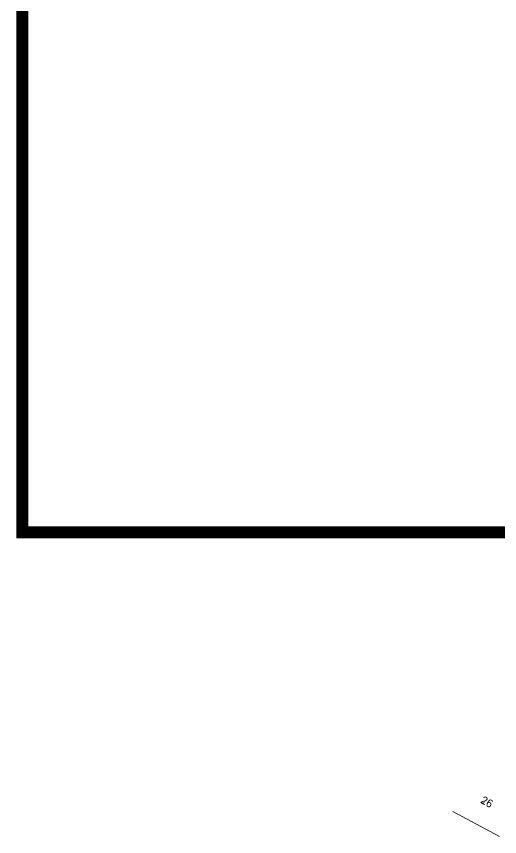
# Model space of a CAD drawing. Extents: x 174934 to 192674, y 648863 to 672607.
# Drawn here: x 180776.9 to 181018.6, y 665248 to 665658 of the extents above; entities that cross this region are included whole.
import ezdxf

# ---------------------------------------------------------------- set-up
doc = ezdxf.new("R2010")
doc.units = 0
doc.linetypes.add('Mitham', pattern=[7, 4, -3])
doc.layers.add('dim', color=255, linetype='Continuous', lineweight=0)
doc.layers.add('patikot', color=160, linetype='Mitham', lineweight=0)
doc.layers.add('HEB_ENTITY', color=3, linetype='Continuous')
doc.styles.get("Standard").update_dxf_attribs({"font": 'HEBTXT'})

# ---------------------------------------------------------------- blocks, each defined once
blk = doc.blocks.new('dim', base_point=(179928.9, 662855))
at = {"layer": 'dim', "linetype": 'ByBlock'}
blk.add_attdef('NUMBER', (179928.9, 662855), '', height=20, dxfattribs=at)
blk = doc.blocks.new('HEB_ENTITY', base_point=(181159.32, 660193.8))
at = {"layer": 'HEB_ENTITY', "linetype": 'ByBlock'}
blk.add_attdef('VAL', (181159.32, 660193.8), '', height=1, dxfattribs=at)
at = {"layer": 'HEB_ENTITY', "linetype": 'ByBlock', "flags": 1}
for tag in ['WIDTH', 'TAG', 'XBASE', 'YBASE', 'PROMPT', 'HEIGHT', 'BLKNAME', 'BLKNUM']:
    blk.add_attdef(tag, (181159.32, 660193.8), '', height=1, dxfattribs=at)

msp = doc.modelspace()

# ---------------------------------------------------------------- linework, layer by layer
at = {"layer": 'dim', "linetype": 'ByBlock', "flags": 128}
msp.add_lwpolyline([(180995.21, 665260.56), (181018.55, 665248)], dxfattribs=at)
at = {"layer": 'patikot', "linetype": 'Mitham', "ltscale": 2, "const_width": 6, "flags": 128}
msp.add_lwpolyline([(180779.94, 665400.16), (180779.94, 666050.17), (181349.94, 666050.16), (181349.94, 665400.17), (180779.94, 665400.16)], close=True, dxfattribs=at)

# ---------------------------------------------------------------- block references
at = {"layer": 'dim', "linetype": 'ByBlock'}
ref = msp.add_blockref('dim', (181008.67, 665264.99), dxfattribs=dict(at, xscale=0.2, yscale=0.2, zscale=0.2, rotation=331.7651719420274))
ref.add_attrib('NUMBER', '26', (181008.67, 665264.99), dxfattribs={"layer": '0', "height": 4, "rotation": 331.7652})
at = {"layer": 'HEB_ENTITY', "linetype": 'ByBlock'}
ref = msp.add_blockref('HEB_ENTITY', (181009.55, 665265.06), dxfattribs=dict(at, rotation=331.7647115299054))
ref.add_attrib('VAL', '26', (181009.55, 665265.06), dxfattribs={"layer": '0', "height": 1, "rotation": 331.7647})

doc.saveas('drawing.dxf')
